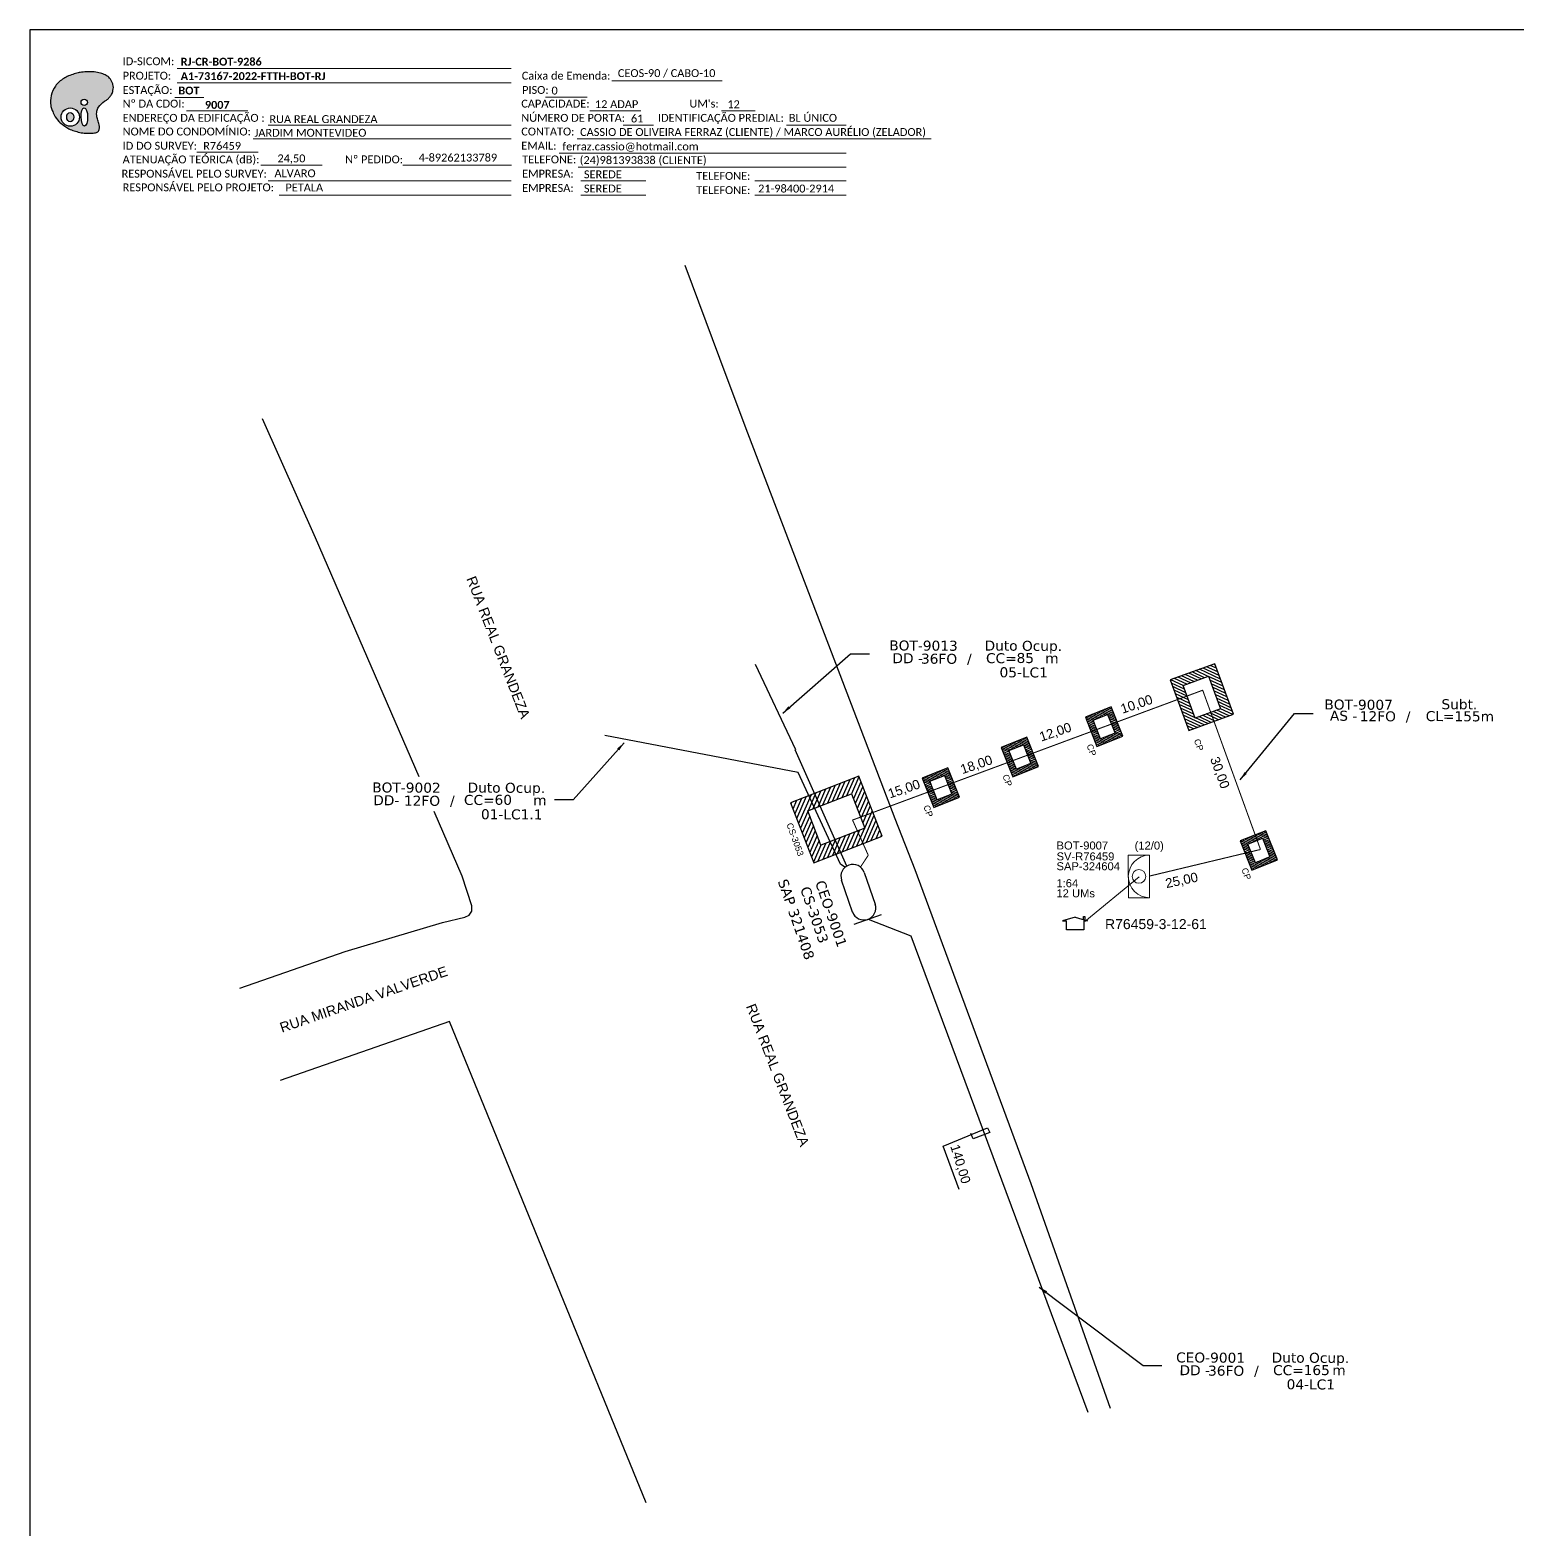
# Model space of a CAD drawing. Header units: inches. Extents: x 0 to 839, y 0 to 594.
# Drawn here: x 0 to 338.1, y 253.1 to 594 of the extents above; entities that cross this region are included whole.
import ezdxf
from ezdxf.enums import TextEntityAlignment as Align

# ---------------------------------------------------------------- set-up
doc = ezdxf.new("R2010")
doc.units = ezdxf.units.IN
doc.header["$LTSCALE"] = 0.5
for name, color, linetype in [('10.1-Caixas Subterrâneas', 5, 'Continuous'), ('20.4-CEOS', 1, 'Continuous'), ('20.5-CEO', 1, 'Continuous'), ('CAP a instalar', 1, 'Continuous'), ('DROP DE CLIENTE', 140, 'Continuous'), ('label_cabos', 7, 'Continuous'), ('QUADRA', 252, 'Continuous'), ('surveys', 7, 'Continuous'), ('surveys legendas', 7, 'Continuous')]:
    doc.layers.add(name, color=color, linetype=linetype)
for name, color, linetype, lineweight in [("20.0-LEGENDA DOS CDO'S", 1, 'Continuous', 0), ('20.1-CDO_INTERIOR', 1, 'Continuous', 0), ('Segmento Logradouro Texto', 238, 'Continuous', 0)]:
    doc.layers.add(name, color=color, linetype=linetype, lineweight=lineweight)
doc.styles.add('ARIAL', font='arial.ttf')
doc.styles.add('DIGICADE', font='arial.ttf')
doc.styles.add('siredit', font='verdana.ttf')
doc.styles.get("Standard").update_dxf_attribs({"font": 'arial.ttf'})
doc.styles.add('WMF-Calibri0', font='calibri.ttf')
doc.styles.add('WMF-Calibri1', font='calibrib.ttf')
doc.linetypes.add('FENCELINE1', pattern='A,0.25,-0.1,[133,ltypeshp.shx,S=0.1,R=0,X=-0.1,Y=0],-0.1,1', length=1.45)
doc.dimstyles.new('ISO-25', dxfattribs={"dimtxt": 2.5, "dimasz": 2.5, "dimexe": 1.25, "dimexo": 0.625, "dimtad": 1, "dimtxsty": 'Standard', "dimcen": 2.5, "dimadec": 0, "dimazin": 0, "dimtfac": 1, "dimtmove": 0, "dimatfit": 3, "dimfxl": 0, "dimarcsym": 0})

# ---------------------------------------------------------------- blocks, each defined once
blk = doc.blocks.new('OI')
h = blk.add_hatch(color=40)
edge = h.paths.add_edge_path()
edge.add_spline(control_points=[(4.35, -0.67), (3.92, -0.99), (3.26, -1.5), (2.81, -2.59), (2.9, -3.5), (3.06, -4.27), (3.31, -4.85), (3.37, -5.39), (3.4, -5.88), (3.2, -6.4), (2.54, -6.61), (1.65, -6.63), (0.55, -6.67), (-0.56, -6.42), (-1.61, -6.14), (-2.77, -5.61), (-3.92, -4.77), (-4.89, -3.7), (-5.34, -2.65), (-5.6, -1.94), (-5.85, -0.96), (-5.71, 0.47), (-5.1, 2.02), (-4.14, 3.02), (-3.3, 3.61), (-2.37, 4.16), (-1.36, 4.44), (-0.56, 4.7), (0.79, 4.85), (2.24, 4.97), (3.79, 4.57), (4.67, 4.21), (5.44, 3.65), (5.76, 2.99), (6.03, 2.21), (6.01, 1.46), (5.72, 0.64), (5.31, 0.08), (4.88, -0.38), (4.51, -0.55), (4.35, -0.67)], knot_values=[0, 0, 0, 0, 1.60434, 2.417191, 3.427595, 4.282808, 4.776746, 5.304182, 5.888771, 6.258406, 6.858137, 7.79129, 8.986195, 10.124242, 11.187857, 12.242908, 13.953784, 15.414161, 16.515391, 17.349188, 17.675853, 19.552021, 21.515531, 22.568638, 23.63245, 24.621084, 25.782718, 26.745347, 27.142653, 29.870543, 31.004649, 31.921532, 32.709589, 33.801391, 34.042471, 35.192333, 35.971461, 36.628871, 37.254359, 37.836911, 37.836911, 37.836911, 37.836911], degree=3, periodic=0)
h.paths.add_polyline_path([(1.13, -0.87, -1), (-0.04, -0.87, -1)], flags=16)
edge = h.paths.add_edge_path(flags=16)
edge.add_ellipse((0.56, -3.59), major_axis=(-0.02, 1.71), ratio=0.361305, start_angle=0, end_angle=360)
h.paths.add_polyline_path([(-0.36, -3.62, -1), (-3.8, -3.62, -1)], flags=16)
edge = h.paths.add_edge_path(flags=0)
edge.add_ellipse((-2.08, -3.62), major_axis=(0, 0.885), ratio=0.758294, start_angle=0, end_angle=360)
at = {"color": 40}
for centre, radius in [((-2.08, -3.62), 1.72), ((0.54, -0.87), 0.587)]:
    blk.add_circle(centre, radius, dxfattribs=at)
blk.add_ellipse((-2.08, -3.62), major_axis=(0, 0.885), ratio=0.758294, start_param=-3.141592653589792, end_param=3.141592653589792, dxfattribs=at)
blk.add_ellipse((0.56, -3.59), major_axis=(-0.02, 1.71), ratio=0.361305, dxfattribs=at)
at = {"color": 40, "start_tangent": (-0.800898, -0.598801), "end_tangent": (-0.800898, -0.598801)}
blk.add_spline([(4.35, -0.67), (3.2, -1.78), (2.9, -2.54), (2.92, -3.55), (3.12, -4.38), (3.28, -4.85), (3.37, -5.37), (3.35, -5.95), (3.2, -6.29), (2.66, -6.55), (1.73, -6.63), (0.54, -6.62), (-0.58, -6.41), (-1.6, -6.11), (-2.56, -5.67), (-3.95, -4.67), (-4.89, -3.56), (-5.37, -2.56), (-5.64, -1.78), (-5.72, -1.46), (-5.63, 0.42), (-4.84, 2.22), (-4.13, 2.99), (-3.27, 3.62), (-2.4, 4.09), (-1.3, 4.47), (-0.37, 4.72), (0.02, 4.77), (2.75, 4.8), (3.85, 4.53), (4.69, 4.16), (5.31, 3.68), (5.85, 2.73), (5.93, 2.5), (5.94, 1.35), (5.67, 0.62), (5.29, 0.08), (4.84, -0.36), (4.35, -0.67)], degree=3, dxfattribs=at)
blk = doc.blocks.new('*X2')
at = {"color": 0, "linetype": 'Continuous'}
for p, q in [((-1.25, 0.34099), (-0.49099, 1.1)), ((-1.25, 0.517767), (-0.667767, 1.1)), ((-1.25, 0.694544), (-0.844544, 1.1)), ((-1.25, 0.87132), (-1.02132, 1.1)), ((-1.25, 1.048097), (-1.198097, 1.1)), ((-0.789214, 0.625), (-0.314214, 1.1)), ((-0.612437, 0.625), (-0.137437, 1.1)), ((-0.43566, 0.625), (0.03934, 1.1)), ((-0.258883, 0.625), (0.216117, 1.1)), ((-0.082107, 0.625), (0.392893, 1.1)), ((0.09467, 0.625), (0.56967, 1.1)), ((0.271447, 0.625), (0.746447, 1.1)), ((0.448223, 0.625), (0.923223, 1.1)), ((0.625, 0.625), (1.1, 1.1)), ((0.801777, 0.625), (1.25, 1.073223)), ((-1.25, 0.164214), (-0.8035, 0.610714)), ((0.8035, 0.449947), (1.25, 0.896447)), ((0.8035, 0.27317), (1.25, 0.71967)), ((0.8035, 0.096393), (1.25, 0.542893)), ((-1.25, -0.012563), (-0.8035, 0.433937)), ((-1.25, -0.18934), (-0.8035, 0.25716)), ((-1.25, -0.366117), (-0.8035, 0.080383)), ((0.8035, -0.080383), (1.25, 0.366117)), ((0.8035, -0.25716), (1.25, 0.18934)), ((0.8035, -0.433937), (1.25, 0.012563)), ((-1.25, -0.542893), (-0.8035, -0.096393)), ((-1.25, -0.71967), (-0.8035, -0.27317)), ((-1.25, -0.896447), (-0.8035, -0.449947)), ((0.49099, -1.1), (1.25, -0.34099)), ((0.8035, -0.610714), (1.25, -0.164214)), ((-1.25, -1.073223), (-0.801777, -0.625)), ((-1.1, -1.1), (-0.625, -0.625)), ((-0.923223, -1.1), (-0.448223, -0.625)), ((-0.746447, -1.1), (-0.271447, -0.625)), ((-0.56967, -1.1), (-0.09467, -0.625)), ((-0.392893, -1.1), (0.082107, -0.625)), ((-0.216117, -1.1), (0.258883, -0.625)), ((-0.03934, -1.1), (0.43566, -0.625)), ((0.137437, -1.1), (0.612437, -0.625)), ((0.314214, -1.1), (0.789214, -0.625)), ((0.667767, -1.1), (1.25, -0.517767)), ((0.844544, -1.1), (1.25, -0.694544)), ((1.02132, -1.1), (1.25, -0.87132)), ((1.198097, -1.1), (1.25, -1.048097))]:
    blk.add_line(p, q, dxfattribs=at)
blk = doc.blocks.new('MANHOLE_MQ')
at = {"color": 0, "linetype": 'Continuous'}
for p, q in [((0.00000623, 0.00000569), (-0.00000627, 0.00000569)), ((-0.00000627, 0.00000569), (-0.00000627, -0.00000531)), ((0.00000623, -0.00000531), (0.00000623, 0.00000569)), ((-0.00000404, 0.00000331), (0.00000399, 0.00000331)), ((-0.00000404, -0.00000294), (-0.00000404, 0.00000331)), ((0.00000399, 0.00000331), (0.00000399, -0.00000294)), ((0.00000399, -0.00000294), (-0.00000404, -0.00000294)), ((0.00000399, -0.00000294), (0.00000399, -0.00000294)), ((-0.00000627, -0.00000531), (0.00000623, -0.00000531))]:
    blk.add_line(p, q, dxfattribs=at)
at = {"color": 0, "linetype": 'Continuous', "xscale": 5e-06, "yscale": 5e-06, "zscale": 1e-05}
blk.add_blockref('*X2', (-0.00000002, 0.00000019), dxfattribs=at)
blk = doc.blocks.new('SURVEY_SURVEY')
for p, q in [((-0.000013, 0.0000127), (-0.0000255, 0.000009)), ((-0.0000255, 0.000009), (-0.0000216, 0.000009)), ((-0.0000216, 0), (-0.0000216, 0.000009)), ((-0.000013, 0.0000127), (-0.0000004, 0.000009)), ((-0.0000045, 0.0000132), (-0.0000032, 0.0000132)), ((-0.0000045, 0.0000103), (-0.0000045, 0.0000132)), ((-0.0000004, 0.000009), (-0.0000043, 0.000009)), ((-0.0000043, 0.000009), (-0.0000043, 0)), ((-0.0000032, 0.0000132), (-0.0000032, 0.0000099)), ((-0.0000043, 0), (-0.0000216, 0))]:
    blk.add_line(p, q)
blk = doc.blocks.new('Inst CB DT OCUP CFOA-SM-DD-S-36_v2')
at = {"layer": 'label_cabos', "color": 0, "style": 'siredit'}
for tag, flags, p in [('ID_ATIVIDADE', 3, (1.31, 2.67)), ('FATOR', 1, (11.56, 2.55))]:
    blk.add_attdef(tag, text='', height=1, rotation=359.69, dxfattribs=dict(at, flags=flags)).set_placement(p, align=Align.MIDDLE_CENTER)
for tag, p in [('DESTINO_CABO', (3.13, 1.26)), ('TIPO_CABO', (13.11, 1.24)), ('TIPO_CABO', (1.76, 0)), ('CABO', (4.69, -0.05)), ('/', (7.71, -0.05)), ('LANCE', (10.91, 0)), ('UND', (15.96, 0)), ('FID', (13.15, -1.41))]:
    blk.add_attdef(tag, text='', height=1, rotation=359.69, dxfattribs=at).set_placement(p, align=Align.MIDDLE_CENTER)
blk.add_attdef('QTDE', (12.43, -0.47), '', height=1, rotation=359.69, dxfattribs=at)
blk = doc.blocks.new('Inst CB DT OCUP CFOA-SM-DD-S-12')
at = {"layer": 'label_cabos', "color": 0, "style": 'siredit'}
for tag, flags, p in [('ID_ATIVIDADE', 3, (1.31, 2.67)), ('FATOR', 1, (11.56, 2.55))]:
    blk.add_attdef(tag, text='', height=1, rotation=359.69, dxfattribs=dict(at, flags=flags)).set_placement(p, align=Align.MIDDLE_CENTER)
for tag, p in [('DESTINO_CABO', (3.13, 1.26)), ('TIPO_CABO', (13.11, 1.24)), ('TIPO_CABO', (1.11, 0)), ('CABO', (4.69, -0.05)), ('/', (7.71, -0.05)), ('LANCE', (10.41, 0.02)), ('UND', (16.46, 0)), ('FID', (13.65, -1.41))]:
    blk.add_attdef(tag, text='', height=1, rotation=359.69, dxfattribs=at).set_placement(p, align=Align.MIDDLE_CENTER)
blk.add_attdef('QTDE', (11.93, -0.45), '', height=1, rotation=359.69, dxfattribs=at)
blk = doc.blocks.new('LEGENDA DOS CABOS')
at = {"layer": 'label_cabos', "color": 0, "style": 'siredit'}
for tag, p in [('ID', (4.24, 1.63)), ('XX', (14.31, 1.67)), ('TIPO_CABO', (2.74, 0.52)), ('CABO', (6.16, 0.47)), ('/', (9.19, 0.47)), ('METROS', (14.36, 0.47))]:
    blk.add_attdef(tag, text='', height=1, rotation=359.69, dxfattribs=at).set_placement(p, align=Align.MIDDLE_CENTER)

msp = doc.modelspace()

# ---------------------------------------------------------------- linework, layer by layer
msp.add_lwpolyline([(0, 0), (838.56, 0), (838.56, 594), (0, 594), (0, 0)])
at = {"color": 7, "lineweight": 0}
for points in [[(33.47, 585.24), (109.44, 585.24)], [(33.47, 581.96), (109.44, 581.96)], [(132.28, 582.45), (157.42, 582.45)], [(32.96, 578.68), (39.51, 578.68)], [(117.24, 578.72), (126.72, 578.72)], [(35.62, 575.61), (49.56, 575.61)], [(127.29, 575.61), (138.91, 575.61)], [(157.23, 575.61), (164.9, 575.61)], [(54.19, 572.37), (109.44, 572.37)], [(134.87, 572.37), (141.82, 572.37)], [(172.05, 572.37), (185.6, 572.37)], [(37.94, 566.2), (51.88, 566.2)], [(50.78, 569.26), (109.44, 569.26)], [(120.37, 566.02), (185.63, 566.02)], [(124.4, 569.26), (204.92, 569.26)], [(52.47, 563.23), (66.42, 563.23)], [(84.8, 563.24), (109.3, 563.24)], [(85.31, 563.24), (109.46, 563.24)], [(124.65, 562.79), (185.63, 562.79)], [(54.19, 559.67), (109.44, 559.67)], [(125.26, 559.67), (140.06, 559.67)], [(164.86, 559.67), (185.63, 559.67)], [(56.68, 556.44), (109.44, 556.44)], [(125.26, 556.44), (140.06, 556.44)], [(164.86, 556.44), (185.63, 556.44)]]:
    msp.add_lwpolyline(points, dxfattribs=at)
at = {"layer": '10.1-Caixas Subterrâneas', "color": 30}
msp.add_lwpolyline([(211.32, 330.3), (207.62, 340.13), (217.77, 344.31), (218.26, 343.22), (214.44, 341.83), (213.96, 343.06)], dxfattribs=at)
at = {"layer": '20.1-CDO_INTERIOR', "color": 1, "lineweight": 18}
msp.add_lwpolyline([(249.77, 396.66), (249.76, 406.33), (254.6, 406.33), (254.6, 396.66)], close=True, dxfattribs=at)
msp.add_circle((252.18, 401.5), 1.55, dxfattribs=at)
msp.add_arc((254.6, 401.5), 4.84, 90.0276, 270.0276, dxfattribs=at)
at = {"layer": '20.5-CEO', "color": 5}
for p, q in [((189.69, 402.4), (192.19, 395.19)), ((187.04, 393.4), (184.54, 400.62))]:
    msp.add_line(p, q, dxfattribs=at)
msp.add_lwpolyline([(187.4, 390.65), (193.61, 392.8)], dxfattribs=at)
for centre, start, end in [((187.12, 401.51), 19.0935, 199.0935), ((189.62, 394.3), 199.0935, 19.0935)]:
    msp.add_arc(centre, 2.72, start, end, dxfattribs=at)
at = {"layer": 'CAP a instalar', "color": 7, "linetype": 'FENCELINE1', "ltscale": 5}
for p, q in [((174.14, 430.25), (164.99, 449.67)), ((174.68, 425.15), (130.69, 433.54)), ((185.75, 403.83), (173.98, 430.32)), ((184.27, 404.3), (174.68, 425.15)), ((185.33, 403.61), (184.27, 404.3)), ((200.34, 387.89), (190.66, 391.71)), ((240.63, 279.56), (200.34, 387.89))]:
    msp.add_line(p, q, dxfattribs=at)
at = {"layer": 'CAP a instalar', "color": 1, "linetype": 'FENCELINE1', "ltscale": 10, "const_width": 0.237}
for points in [[(188.86, 403.64), (190.62, 406.31), (187.05, 414.31), (266.67, 443.84), (279.81, 407.62)], [(279.81, 407.62), (254.64, 401.59)]]:
    msp.add_lwpolyline(points, dxfattribs=at)
at = {"layer": 'DROP DE CLIENTE', "lineweight": 0}
msp.add_line((252.2, 401.42), (239.86, 391.24), dxfattribs=at)
at = {"layer": 'QUADRA'}
for points in [[(148.94, 540.54), (156.77, 519.34), (162.59, 504), (196.69, 414.68), (196.69, 414.68), (201.21, 403.08), (227.62, 331.66), (245.62, 280.58)], [(88.48, 424.15), (64.93, 478.47), (52.86, 505.54)], [(47.73, 376.1), (71.68, 384.39), (93.83, 391.03), (98.87, 392.2), (99.89, 392.71), (100.47, 393.62), (100.46, 394.81), (98.28, 401.54), (91.89, 416.28)], [(140.13, 259.01), (95.37, 368.49), (56.92, 355.1)]]:
    msp.add_lwpolyline(points, dxfattribs=at)

# ---------------------------------------------------------------- block references
at = {"color": 7, "xscale": 1.213923925163967, "yscale": 1.213923925163967, "zscale": 1.213923925163967, "rotation": 0.1532896023949059}
msp.add_blockref('OI', (11.67, 578.58), dxfattribs=at)
at = {"lineweight": 0}
ref = msp.add_blockref('Inst CB DT OCUP CFOA-SM-DD-S-36_v2', (196.06, 451.12), dxfattribs=dict(at, xscale=2.275475863883243, yscale=2.275475863883243, zscale=2.275475863883243))
ref.add_attrib('DESTINO_CABO', 'BOT-9013', dxfattribs={"layer": 'label_cabos', "color": 0, "height": 2.275, "rotation": 359.69, "style": 'siredit'}).set_placement((203.18, 453.99), align=Align.MIDDLE_CENTER)
ref.add_attrib('CABO', '36FO', dxfattribs={"layer": 'label_cabos', "color": 0, "height": 2.275, "rotation": 359.69, "style": 'siredit'}).set_placement((206.72, 451), align=Align.MIDDLE_CENTER)
ref.add_attrib('TIPO_CABO', 'Duto Ocup.', dxfattribs={"layer": 'label_cabos', "color": 0, "height": 2.275, "rotation": 359.69, "style": 'siredit'}).set_placement((225.88, 453.95), align=Align.MIDDLE_CENTER)
ref.add_attrib('/', '/', dxfattribs={"layer": 'label_cabos', "color": 0, "height": 2.28, "rotation": 359.69, "style": 'siredit'}).set_placement((213.61, 451), align=Align.MIDDLE_CENTER)
ref.add_attrib('TIPO_CABO', 'DD - ', dxfattribs={"layer": 'label_cabos', "color": 0, "height": 2.275, "rotation": 359.69, "style": 'siredit'}).set_placement((200.07, 451.11), align=Align.MIDDLE_CENTER)
ref.add_attrib('FID', '05-LC1', dxfattribs={"layer": 'label_cabos', "color": 0, "height": 2.275, "rotation": 359.69, "style": 'siredit'}).set_placement((225.97, 447.9), align=Align.MIDDLE_CENTER)
ref.add_attrib('LANCE', 'CC=', dxfattribs={"layer": 'label_cabos', "color": 0, "height": 2.275, "rotation": 359.69, "style": 'siredit'}).set_placement((220.88, 451.12), align=Align.MIDDLE_CENTER)
ref.add_attrib('QTDE', '85', (224.34, 450.04), dxfattribs={"layer": 'label_cabos', "color": 0, "height": 2.275, "rotation": 359.69, "style": 'siredit'})
ref.add_attrib('UND', 'm', dxfattribs={"layer": 'label_cabos', "color": 0, "height": 2.28, "rotation": 359.69, "style": 'siredit'}).set_placement((232.38, 451.12), align=Align.MIDDLE_CENTER)
ref = msp.add_blockref('Inst CB DT OCUP CFOA-SM-DD-S-12', (78.49, 418.83), dxfattribs=dict(at, xscale=2.275475863883243, yscale=2.275475863883243, zscale=2.275475863883243))
ref.add_attrib('DESTINO_CABO', 'BOT-9002', dxfattribs={"layer": 'label_cabos', "color": 0, "height": 2.275, "rotation": 359.69, "style": 'siredit'}).set_placement((85.61, 421.7), align=Align.MIDDLE_CENTER)
ref.add_attrib('TIPO_CABO', 'Duto Ocup.', dxfattribs={"layer": 'label_cabos', "color": 0, "height": 2.275, "rotation": 359.69, "style": 'siredit'}).set_placement((108.32, 421.66), align=Align.MIDDLE_CENTER)
ref.add_attrib('/', '/', dxfattribs={"layer": 'label_cabos', "color": 0, "height": 2.28, "rotation": 359.69, "style": 'siredit'}).set_placement((96.04, 418.71), align=Align.MIDDLE_CENTER)
ref.add_attrib('FID', '01-LC1.1', dxfattribs={"layer": 'label_cabos', "color": 0, "height": 2.275, "rotation": 359.69, "style": 'siredit'}).set_placement((109.54, 415.61), align=Align.MIDDLE_CENTER)
ref.add_attrib('LANCE', 'CC=', dxfattribs={"layer": 'label_cabos', "color": 0, "height": 2.275, "rotation": 359.69, "style": 'siredit'}).set_placement((102.17, 418.88), align=Align.MIDDLE_CENTER)
ref.add_attrib('UND', 'm', dxfattribs={"layer": 'label_cabos', "color": 0, "height": 2.28, "rotation": 359.69, "style": 'siredit'}).set_placement((115.95, 418.83), align=Align.MIDDLE_CENTER)
ref.add_attrib('CABO', '12FO', dxfattribs={"layer": 'label_cabos', "color": 0, "height": 2.275, "rotation": 359.69, "style": 'siredit'}).set_placement((89.15, 418.71), align=Align.MIDDLE_CENTER)
ref.add_attrib('TIPO_CABO', 'DD-', dxfattribs={"layer": 'label_cabos', "color": 0, "height": 2.275, "rotation": 359.69, "style": 'siredit'}).set_placement((81.02, 418.82), align=Align.MIDDLE_CENTER)
ref.add_attrib('QTDE', '60', (105.63, 417.79), dxfattribs={"layer": 'label_cabos', "color": 0, "height": 2.275, "rotation": 359.69, "style": 'siredit'})
ref = msp.add_blockref('Inst CB DT OCUP CFOA-SM-DD-S-36_v2', (261.34, 289.19), dxfattribs=dict(at, xscale=2.275475863883243, yscale=2.275475863883243, zscale=2.275475863883243))
ref.add_attrib('DESTINO_CABO', 'CEO-9001', dxfattribs={"layer": 'label_cabos', "color": 0, "height": 2.275, "rotation": 359.69, "style": 'siredit'}).set_placement((268.46, 292.06), align=Align.MIDDLE_CENTER)
ref.add_attrib('CABO', '36FO', dxfattribs={"layer": 'label_cabos', "color": 0, "height": 2.275, "rotation": 359.69, "style": 'siredit'}).set_placement((272, 289.07), align=Align.MIDDLE_CENTER)
ref.add_attrib('TIPO_CABO', 'Duto Ocup.', dxfattribs={"layer": 'label_cabos', "color": 0, "height": 2.275, "rotation": 359.69, "style": 'siredit'}).set_placement((291.16, 292.02), align=Align.MIDDLE_CENTER)
ref.add_attrib('/', '/', dxfattribs={"layer": 'label_cabos', "color": 0, "height": 2.28, "rotation": 359.69, "style": 'siredit'}).set_placement((278.89, 289.07), align=Align.MIDDLE_CENTER)
ref.add_attrib('TIPO_CABO', 'DD - ', dxfattribs={"layer": 'label_cabos', "color": 0, "height": 2.275, "rotation": 359.69, "style": 'siredit'}).set_placement((265.35, 289.18), align=Align.MIDDLE_CENTER)
ref.add_attrib('FID', '04-LC1', dxfattribs={"layer": 'label_cabos', "color": 0, "height": 2.275, "rotation": 359.69, "style": 'siredit'}).set_placement((291.25, 285.97), align=Align.MIDDLE_CENTER)
ref.add_attrib('LANCE', 'CC=', dxfattribs={"layer": 'label_cabos', "color": 0, "height": 2.275, "rotation": 359.69, "style": 'siredit'}).set_placement((286.16, 289.2), align=Align.MIDDLE_CENTER)
ref.add_attrib('QTDE', '165', (289.62, 288.11), dxfattribs={"layer": 'label_cabos', "color": 0, "height": 2.275, "rotation": 359.69, "style": 'siredit'})
ref.add_attrib('UND', 'm', dxfattribs={"layer": 'label_cabos', "color": 0, "height": 2.28, "rotation": 359.69, "style": 'siredit'}).set_placement((297.66, 289.2), align=Align.MIDDLE_CENTER)
at = {"layer": '10.1-Caixas Subterrâneas', "color": 30}
for p, xscale, yscale, zscale, rotation in [((266.64, 442.35), 980214.00016305, 980214.00016305, 980214.00016305, 110.0743727343682), ((244.33, 435.61), 571966.137879279, 571966.137879279, 571966.137879279, 111.6655130153824), ((225.21, 428.7), 571966.137879279, 571966.137879279, 571966.137879279, 111.6655130153824), ((183.22, 414.66), 1332922.204271694, 1332922.204271694, 1332922.204271694, 201.2678621578099), ((207.23, 421.73), 571966.137879279, 571966.137879279, 571966.137879279, 111.6655130153824), ((279.55, 407.44), 571966.137879279, 571966.137879279, 571966.137879279, 111.6655130153824)]:
    msp.add_blockref('MANHOLE_MQ', p, dxfattribs=dict(at, xscale=xscale, yscale=yscale, zscale=zscale, rotation=rotation))
at = {"layer": 'label_cabos', "color": 0, "lineweight": 0, "xscale": 2.275475863883243, "yscale": 2.275475863883243, "zscale": 2.275475863883243}
msp.add_blockref('LEGENDA DOS CABOS', (292.48, 436.85), dxfattribs=at).add_auto_attribs({'ID': 'BOT-9007', 'CABO': '12FO', 'METROS': 'CL=155m', 'XX': 'Subt.', '/': '/', 'TIPO_CABO': 'AS -'})
at = {"layer": 'surveys', "color": 255, "xscale": 227547.5863883242, "yscale": 227547.5863883242, "zscale": 227547.5863883242}
msp.add_blockref('SURVEY_SURVEY', (240.6, 389.34), dxfattribs=at)

# ---------------------------------------------------------------- texts
at = {"color": 7, "lineweight": 0, "style": 'WMF-Calibri0'}
for s, height, p in [('ID-SICOM:', 1.793, (21.07, 585.99)), ('PROJETO:', 1.793, (21.07, 582.71)), ('Caixa de Emenda:', 1.7927, (111.83, 582.71)), ('ESTAÇÃO:', 1.793, (21.07, 579.43)), ('PISO:', 1.793, (111.9, 579.47)), ('Nº DA CDOI:', 1.7927, (21.07, 576.36)), ('CAPACIDADE:', 1.7927, (111.72, 576.36)), ("UM's:", 1.793, (149.96, 576.36)), ('ENDEREÇO DA EDIFICAÇÃO :', 1.7927, (21.07, 573.12)), ('NÚMERO DE PORTA:', 1.7927, (111.72, 573.12)), ('IDENTIFICAÇÃO PREDIAL:', 1.7927, (142.8, 573.12)), ('BL ÚNICO', 1.793, (172.55, 573.12)), ('NOME DO CONDOMÍNIO:', 1.7927, (21.07, 570.01)), ('CONTATO:', 1.793, (111.72, 570.01)), ('ATENUAÇÃO TEÓRICA (dB):', 1.7927, (21.07, 563.66)), ('ID DO SURVEY:', 1.7927, (21.07, 566.77)), ('EMAIL:', 1.793, (111.72, 566.77)), ('RESPONSÁVEL PELO SURVEY:', 1.7927, (20.83, 560.42)), ('24,50', 1.793, (56.27, 563.9)), ('Nº PEDIDO:', 1.793, (71.66, 563.67)), ('TELEFONE:', 1.793, (111.9, 563.66)), ('RESPONSÁVEL PELO PROJETO:', 1.7927, (21.07, 557.31)), ('EMPRESA:', 1.793, (111.9, 560.42)), ('TELEFONE:', 1.793, (151.5, 559.92)), ('EMPRESA:', 1.793, (111.9, 557.18)), ('TELEFONE:', 1.793, (151.5, 556.68))]:
    msp.add_text(s, height=height, dxfattribs=at).set_placement(p)
at = {"color": 7, "linetype": 'Continuous'}
for s, height, style, p in [('RJ-CR-BOT-9286', 1.7927, 'WMF-Calibri1', (34.27, 585.89)), ('A1-73167-2022-FTTH-BOT-RJ', 1.7927, 'WMF-Calibri1', (34.27, 582.61)), ('CEOS-90 / CABO-10', 1.7927, 'WMF-Calibri0', (133.68, 583.29)), ('BOT', 1.793, 'WMF-Calibri1', (33.75, 579.33)), ('0', 1.79, 'WMF-Calibri0', (118.59, 579.32)), ('12 ADAP', 1.793, 'WMF-Calibri0', (128.46, 576.23)), ('12', 1.793, 'WMF-Calibri0', (158.58, 576.21)), ('RUA REAL GRANDEZA', 1.7927, 'WMF-Calibri0', (54.45, 572.83)), ('61', 1.793, 'WMF-Calibri0', (136.65, 572.97)), ('JARDIM MONTEVIDEO', 1.7927, 'WMF-Calibri0', (51.04, 569.72)), ('CASSIO DE OLIVEIRA FERRAZ (CLIENTE) / MARCO AURÉLIO (ZELADOR)', 1.7927, 'WMF-Calibri0', (125.09, 569.89)), ('R76459', 1.793, 'WMF-Calibri0', (39.39, 566.75)), ('ferraz.cassio@hotmail.com', 1.7927, 'WMF-Calibri0', (121.07, 566.62)), ('(24)981393838 (CLIENTE)', 1.7927, 'WMF-Calibri0', (125.01, 563.5)), ('ALVARO', 1.793, 'WMF-Calibri0', (55.59, 560.51)), ('SEREDE', 1.793, 'WMF-Calibri0', (125.96, 560.27)), ('PETALA', 1.793, 'WMF-Calibri0', (58.08, 557.28)), ('SEREDE', 1.793, 'WMF-Calibri0', (125.96, 557.04)), ('21-98400-2914', 1.7927, 'WMF-Calibri0', (165.57, 557.04))]:
    msp.add_text(s, height=height, dxfattribs=dict(at, style=style)).set_placement(p)
at = {"color": 7, "linetype": 'Continuous', "style": 'WMF-Calibri1'}
msp.add_text('9007', height=1.793, dxfattribs=at).set_placement((42.59, 576.07), align=Align.CENTER)
at = {"color": 7, "style": 'WMF-Calibri0'}
msp.add_text('4-89262133789', height=1.7927, dxfattribs=at).set_placement((88.38, 564.08))
at = {"layer": '10.1-Caixas Subterrâneas', "color": 3, "style": 'ARIAL'}
for s, rotation, p in [('10,00', 18.8064, (248.44, 438.49)), ('12,00', 18.8064, (229.96, 432.15)), ('18,00', 18.8064, (212.01, 424.74)), ('30,00', 290.2385, (268.31, 428.25)), ('15,00', 18.8064, (195.55, 419.22)), ('25,00', 12.0691, (258.45, 398.82))]:
    msp.add_text(s, height=2.138, rotation=rotation, dxfattribs=at).set_placement(p)
at = {"layer": '10.1-Caixas Subterrâneas', "color": 30, "style": 'ARIAL'}
for s, height, rotation, p in [('CP', 1.426, 289.7597, (240.24, 431.3)), ('CP', 1.426, 289.7597, (264.64, 432.47)), ('CP', 1.426, 289.7597, (221.11, 424.4)), ('CP', 1.426, 289.7597, (203.13, 417.42)), ('CS-3053', 1.426, 289.7597, (172, 413.37)), ('CP', 1.426, 289.7597, (275.45, 403.14)), ('140,00', 2.138, 287.1015, (209.25, 340.14))]:
    msp.add_text(s, height=height, rotation=rotation, dxfattribs=at).set_placement(p)
at = {"layer": "20.0-LEGENDA DOS CDO'S", "color": 1, "style": 'ARIAL'}
for s, p in [('BOT-9007', (233.43, 407.62)), ('SV-R76459', (233.44, 405.14)), ('SAP-324604', (233.43, 402.9)), ('1:64', (233.41, 399.04)), ('12 UMs', (233.41, 396.74))]:
    msp.add_text(s, height=1.82, rotation=359.9724, dxfattribs=at).set_placement(p)
msp.add_text('          (12/0)', height=1.8204, rotation=359.9724, dxfattribs=at).set_placement((250.98, 407.61), align=Align.CENTER)
at = {"layer": '20.4-CEOS', "color": 5, "style": 'siredit'}
msp.add_text('CEO-9001', height=2.297, rotation=289.0935, dxfattribs=at).set_placement((183.27, 393.39), align=Align.TOP_CENTER)
at = {"layer": '20.5-CEO', "color": 5, "style": 'siredit'}
for s, p in [('SAP 321408', (175.34, 392.1)), ('CS-3053', (179.48, 393.14))]:
    msp.add_text(s, height=2.307, rotation=289.0935, dxfattribs=at).set_placement(p, align=Align.TOP_CENTER)
at = {"layer": 'Segmento Logradouro Texto', "color": 5, "linetype": 'Continuous', "char_height": 2.2755, "attachment_point": 1, "style": 'DIGICADE'}
for s, insert, width, rotation in [('\\fArial|b0|i0|c0|p34;\\W1.0000000000;\\T1.0000000000;\\o\\lRUA REAL GRANDEZA', (101.3, 470.05), 35.0867, 291.273), ('\\fArial|b0|i0|c0|p34;\\W1.0000000000;\\T1.0000000000;\\o\\lRUA REAL GRANDEZA', (101.3, 470.05), 35.0867, 291.273), ('\\fArial|b0|i0|c0|p34;\\W1.0000000000;\\T1.0000000000;\\o\\lRUA REAL GRANDEZA', (101.3, 470.05), 35.0867, 291.273), ('\\fArial|b0|i0|c0|p34;\\W1.0000000000;\\T1.0000000000;\\o\\lRUA MIRANDA VALVERDE', (56.55, 368.08), 40.7304, 19.0228), ('\\fArial|b0|i0|c0|p34;\\W1.0000000000;\\T1.0000000000;\\o\\lRUA REAL GRANDEZA', (164.91, 372.8), 35.0867, 291.0435)]:
    msp.add_mtext(s, dxfattribs=dict(at, insert=insert, width=width, rotation=rotation))
at = {"layer": 'surveys legendas'}
msp.add_text('R76459-3-12-61', height=2.2755, dxfattribs=at).set_placement((244.46, 389.51))

# ---------------------------------------------------------------- leaders
for points in [[(171.17, 438.63), (186.59, 452.13), (190.87, 452.14)], [(275.19, 423.48), (287.51, 438.53), (291.79, 438.54)], [(135.09, 431.87), (123.53, 418.9), (119.26, 418.91)], [(229.49, 308.1), (253.11, 290.26), (257.39, 290.27)]]:
    msp.add_leader(points, dimstyle='ISO-25', override={"dimasz": 2})

doc.saveas('drawing.dxf')
